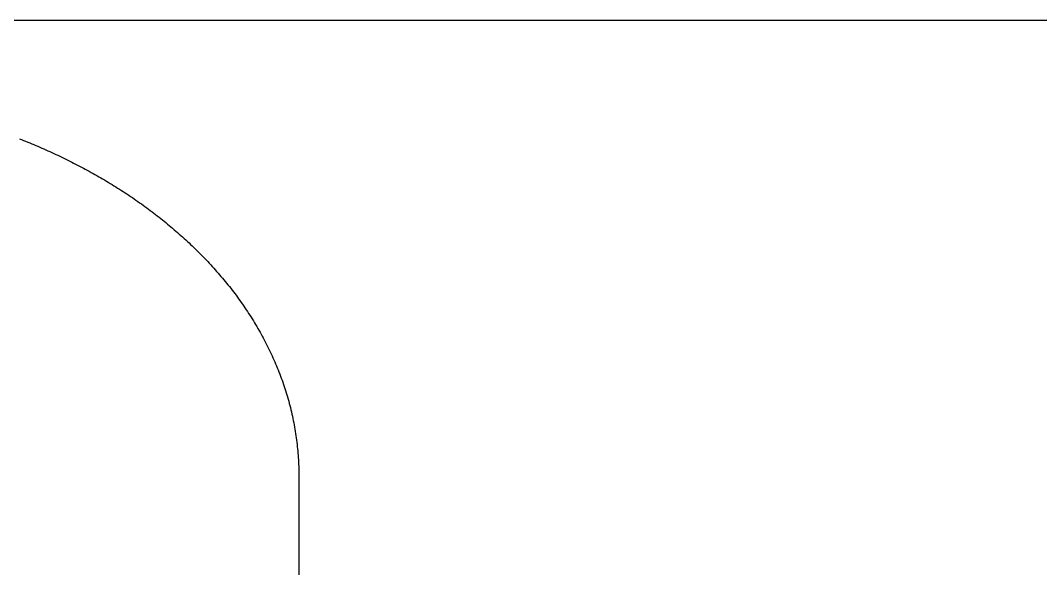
# Model space of a CAD drawing. Header units: millimetres. Extents: x 2213 to 82676, y 1050 to 28650.
# Drawn here: x 29772.76 to 29813.77, y 17319.92 to 17341.94 of the extents above; entities that cross this region are included whole.
import ezdxf

# ---------------------------------------------------------------- set-up
doc = ezdxf.new("R2010")
doc.units = ezdxf.units.MM
doc.header["$LTSCALE"] = 200
doc.layers.add('A-FIX', color=5, linetype='Continuous')

# ---------------------------------------------------------------- blocks, each defined once
blk = doc.blocks.new('A$C657279D5')
at = {"linetype": 'Continuous'}
for p, q in [((-161.194736, 854.582301), (-68.805355, 854.582301)), ((-90.362878, 836.309735), (-90.362878, 812.801745))]:
    blk.add_line(p, q, dxfattribs=at)
blk.add_lwpolyline([(-79.133307, 849.825292), (-79.216307, 849.793292), (-79.298307, 849.760292), (-79.380307, 849.727292), (-79.462307, 849.694292), (-79.544307, 849.661292), (-79.625307, 849.627292), (-79.707307, 849.593292), (-79.788307, 849.559292), (-79.870307, 849.524292), (-79.951307, 849.489292), (-80.032307, 849.454292), (-80.113307, 849.418292), (-80.194307, 849.383292), (-80.274307, 849.347292), (-80.355307, 849.310292), (-80.435307, 849.274292), (-80.516307, 849.237292), (-80.596307, 849.199292), (-80.676307, 849.162292), (-80.755307, 849.124292), (-80.835307, 849.086292), (-80.915307, 849.047292), (-80.994307, 849.009292), (-81.073307, 848.970292), (-81.153307, 848.930292), (-81.232307, 848.891292), (-81.310307, 848.851292), (-81.389307, 848.811292), (-81.468307, 848.770292), (-81.546307, 848.729292), (-81.624307, 848.688292), (-81.703307, 848.647292), (-81.780307, 848.605292), (-81.858307, 848.563292), (-81.936307, 848.521292), (-82.013307, 848.478292), (-82.091307, 848.435292), (-82.168307, 848.392292), (-82.245307, 848.348292), (-82.321307, 848.304292), (-82.398307, 848.260292), (-82.474307, 848.216292), (-82.551307, 848.171292), (-82.627307, 848.126292), (-82.702307, 848.080292), (-82.778307, 848.034292), (-82.854307, 847.988292), (-82.929307, 847.942292), (-83.004307, 847.895292), (-83.079307, 847.848292), (-83.154307, 847.801292), (-83.228307, 847.753292), (-83.302307, 847.705292), (-83.376307, 847.657292), (-83.450307, 847.609292), (-83.524307, 847.560292), (-83.597307, 847.510292), (-83.671307, 847.461292), (-83.744307, 847.411292), (-83.816307, 847.361292), (-83.889307, 847.310292), (-83.961307, 847.259292), (-84.033307, 847.208292), (-84.105307, 847.157292), (-84.177307, 847.105292), (-84.248307, 847.053292), (-84.320307, 847.000292), (-84.391307, 846.948292), (-84.461307, 846.894292), (-84.532307, 846.841292), (-84.602307, 846.787292), (-84.672307, 846.733292), (-84.742307, 846.679292), (-84.811307, 846.624292), (-84.880307, 846.569292), (-84.949307, 846.513292), (-85.018307, 846.458292), (-85.086307, 846.402292), (-85.154307, 846.345292), (-85.222307, 846.289292), (-85.290307, 846.232292), (-85.357307, 846.174292), (-85.424307, 846.116292), (-85.491307, 846.058292), (-85.557307, 846.000292), (-85.624307, 845.941292), (-85.689307, 845.882292), (-85.755307, 845.823292), (-85.820307, 845.763292), (-85.885307, 845.703292), (-85.950307, 845.643292), (-86.014307, 845.582292), (-86.078307, 845.521292), (-86.142307, 845.460292), (-86.205307, 845.398292), (-86.269307, 845.336292), (-86.331307, 845.274292), (-86.394307, 845.211292), (-86.456307, 845.148292), (-86.518307, 845.085292), (-86.579307, 845.021292), (-86.640307, 844.957292), (-86.701307, 844.893292), (-86.761307, 844.828292), (-86.821307, 844.763292), (-86.881307, 844.698292), (-86.940307, 844.633292), (-86.999307, 844.567292), (-87.058307, 844.500292), (-87.116307, 844.434292), (-87.174307, 844.367292), (-87.232307, 844.300292), (-87.289307, 844.232292), (-87.346307, 844.164292), (-87.402307, 844.096292), (-87.458307, 844.027292), (-87.514307, 843.958292), (-87.569307, 843.889292), (-87.623307, 843.820292), (-87.678307, 843.750292), (-87.732307, 843.680292), (-87.785307, 843.609292), (-87.838307, 843.538292), (-87.891307, 843.467292), (-87.943307, 843.396292), (-87.995307, 843.324292), (-88.046307, 843.252292), (-88.097307, 843.180292), (-88.148307, 843.107292), (-88.198307, 843.034292), (-88.247307, 842.961292), (-88.296307, 842.887292), (-88.345307, 842.813292), (-88.393307, 842.739292), (-88.441307, 842.664292), (-88.488307, 842.590292), (-88.535307, 842.514292), (-88.581307, 842.439292), (-88.627307, 842.363292), (-88.672307, 842.287292), (-88.717307, 842.211292), (-88.761307, 842.134292), (-88.804307, 842.057292), (-88.848307, 841.980292), (-88.890307, 841.902292), (-88.932307, 841.825292), (-88.974307, 841.746292), (-89.015307, 841.668292), (-89.055307, 841.589292), (-89.095307, 841.510292), (-89.135307, 841.431292), (-89.174307, 841.352292), (-89.212307, 841.272292), (-89.250307, 841.192292), (-89.287307, 841.111292), (-89.324307, 841.031292), (-89.360307, 840.950292), (-89.395307, 840.869292), (-89.430307, 840.787292), (-89.464307, 840.706292), (-89.498307, 840.624292), (-89.531307, 840.542292), (-89.564307, 840.460292), (-89.596307, 840.377292), (-89.627307, 840.294292), (-89.658307, 840.211292), (-89.688307, 840.128292), (-89.718307, 840.045292), (-89.747307, 839.961292), (-89.775307, 839.877292), (-89.802307, 839.793292), (-89.830307, 839.709292), (-89.856307, 839.624292), (-89.882307, 839.539292), (-89.907307, 839.454292), (-89.931307, 839.369292), (-89.955307, 839.284292), (-89.978307, 839.198292), (-90.001307, 839.113292), (-90.023307, 839.027292), (-90.044307, 838.941292), (-90.065307, 838.854292), (-90.085307, 838.768292), (-90.104307, 838.681292), (-90.122307, 838.595292), (-90.140307, 838.508292), (-90.157307, 838.421292), (-90.174307, 838.334292), (-90.190307, 838.247292), (-90.205307, 838.159292), (-90.219307, 838.072292), (-90.233307, 837.984292), (-90.246307, 837.897292), (-90.259307, 837.809292), (-90.271307, 837.721292), (-90.282307, 837.633292), (-90.292307, 837.545292), (-90.302307, 837.457292), (-90.311307, 837.369292), (-90.319307, 837.281292), (-90.326307, 837.193292), (-90.333307, 837.104292), (-90.339307, 837.016292), (-90.345307, 836.928292), (-90.350307, 836.839292), (-90.353307, 836.751292), (-90.357307, 836.663292), (-90.359307, 836.574292), (-90.361307, 836.486292), (-90.362307, 836.398292), (-90.363307, 836.309292)], dxfattribs=at)

msp = doc.modelspace()

# ---------------------------------------------------------------- block references
at = {"layer": 'A-FIX', "xscale": -1}
msp.add_blockref('A$C657279D5', (29693.587, 16487.363), dxfattribs=at)

doc.saveas('drawing.dxf')
